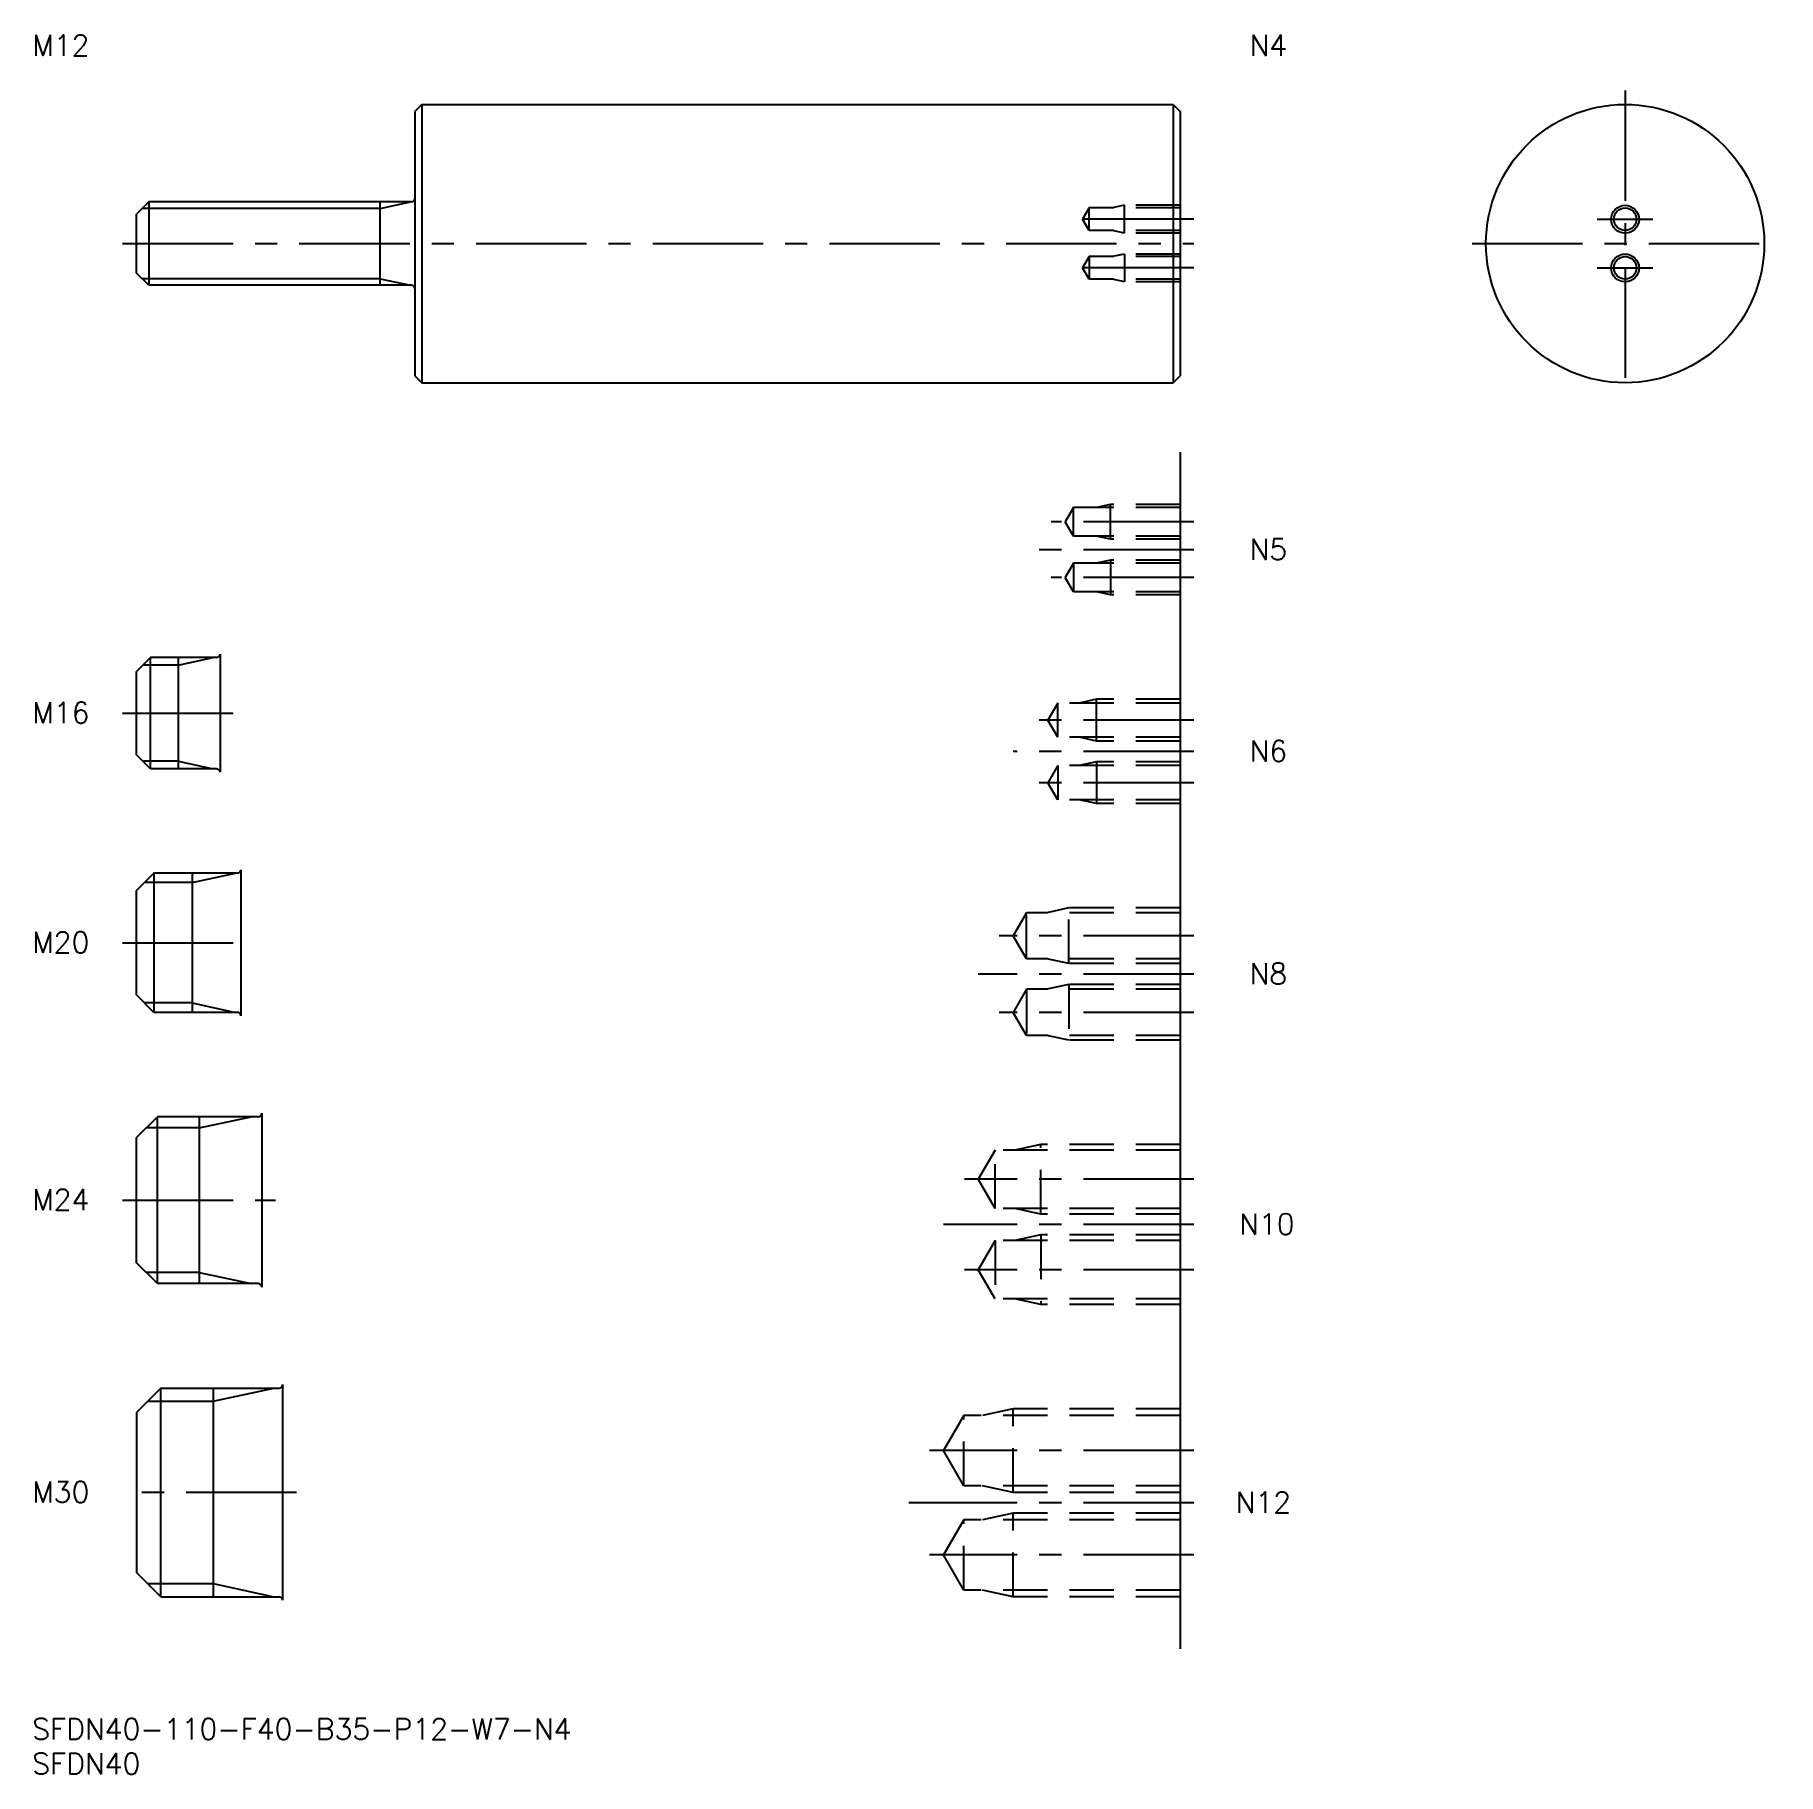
# Model space of a CAD drawing. Extents: x 0 to 251, y -8 to 242.
import ezdxf

# ---------------------------------------------------------------- set-up
doc = ezdxf.new("R2010")
doc.units = 0
doc.header["$LTSCALE"] = 0.5
doc.linetypes.add('CENTER', pattern=[50.8, 31.75, -6.35, 6.35, -6.35])
doc.linetypes.add('DASHED', pattern=[19.05, 12.7, -6.35])
for name, color, linetype in [('MSM_CENTER', 1, 'CENTER'), ('MSM_CONTINUOUS', 7, 'CONTINUOUS'), ('MSM_DASHED', 4, 'DASHED'), ('MSM_NARROW', 5, 'CONTINUOUS'), ('MSM_PART_NUMBER', 7, 'CONTINUOUS')]:
    doc.layers.add(name, color=color, linetype=linetype)
doc.styles.get("Standard").update_dxf_attribs({"font": 'txt.shx', "height": 1, "bigfont": 'bigfont.shx'})

# ---------------------------------------------------------------- blocks, each defined once
blk = doc.blocks.new('*U12')
at = {"layer": 'MSM_PART_NUMBER'}
blk.add_text('SFDN40-110-F40-B35-P12-W7-N4', height=3, dxfattribs=at).set_placement((0, -3))
blk = doc.blocks.new('*U13')
at = {"layer": 'MSM_PART_NUMBER'}
blk.add_text('SFDN40', height=3, dxfattribs=at).set_placement((0, -8))
blk = doc.blocks.new('*U14')
at = {"layer": 'MSM_PART_NUMBER'}
blk.add_text('M30', height=3, dxfattribs=at).set_placement((0, 31.06))
blk = doc.blocks.new('*U15')
at = {"layer": 'MSM_PART_NUMBER'}
blk.add_text('M24', height=3, dxfattribs=at).set_placement((0, 73.06))
blk = doc.blocks.new('*U16')
at = {"layer": 'MSM_PART_NUMBER'}
blk.add_text('M20', height=3, dxfattribs=at).set_placement((0, 110.06))
blk = doc.blocks.new('*U17')
at = {"layer": 'MSM_PART_NUMBER'}
blk.add_text('M16', height=3, dxfattribs=at).set_placement((0, 143.06))
blk = doc.blocks.new('*U18')
at = {"layer": 'MSM_PART_NUMBER'}
blk.add_text('M12', height=3, dxfattribs=at).set_placement((0, 239))
blk = doc.blocks.new('*U19')
at = {"layer": 'MSM_PART_NUMBER'}
blk.add_text('N4', height=3, dxfattribs=at).set_placement((175, 239))
blk = doc.blocks.new('*U20')
at = {"layer": 'MSM_PART_NUMBER'}
blk.add_text('N12', height=3, dxfattribs=at).set_placement((173, 29.56))
blk = doc.blocks.new('*U21')
at = {"layer": 'MSM_PART_NUMBER'}
blk.add_text('N10', height=3, dxfattribs=at).set_placement((173.5, 69.56))
blk = doc.blocks.new('*U22')
at = {"layer": 'MSM_PART_NUMBER'}
blk.add_text('N8', height=3, dxfattribs=at).set_placement((175, 105.56))
blk = doc.blocks.new('*U23')
at = {"layer": 'MSM_PART_NUMBER'}
blk.add_text('N6', height=3, dxfattribs=at).set_placement((175, 137.56))
blk = doc.blocks.new('*U24')
at = {"layer": 'MSM_PART_NUMBER'}
blk.add_text('N5', height=3, dxfattribs=at).set_placement((175, 166.56))

msp = doc.modelspace()

# ---------------------------------------------------------------- linework, layer by layer
at = {"layer": 'MSM_CENTER'}
for p, q in [((228.98, 234), (228.98, 190)), ((167, 215.5), (149, 215.5)), ((224.98, 215.5), (232.98, 215.5)), ((13, 212), (167, 212)), ((206.98, 212), (250.98, 212)), ((167, 208.5), (149, 208.5)), ((224.98, 208.5), (232.98, 208.5)), ((167, 172), (146.5, 172)), ((167, 168), (143.5, 168)), ((167, 164), (146.5, 164)), ((13, 144.5), (29, 144.5)), ((167, 143.5), (144, 143.5)), ((167, 139), (141, 139)), ((167, 134.5), (144, 134.5)), ((13, 111.5), (32, 111.5)), ((167, 112.5), (139, 112.5)), ((167, 107), (136, 107)), ((167, 101.5), (139, 101.5)), ((167, 77.5), (134, 77.5)), ((13, 74.5), (35, 74.5)), ((167, 71), (131, 71)), ((167, 64.5), (134, 64.5)), ((167, 38.5), (129, 38.5)), ((38, 32.5), (13, 32.5)), ((167, 31), (126, 31)), ((167, 23.5), (129, 23.5))]:
    msp.add_line(p, q, dxfattribs=at)
at = {"layer": 'MSM_CONTINUOUS'}
for p, q in [((56, 232), (55, 231)), ((55, 231), (55, 193)), ((56, 232), (164, 232)), ((56, 232), (56, 192)), ((164, 232), (164, 192)), ((164, 232), (165, 231)), ((165, 231), (165, 193)), ((16.75, 218), (15, 216.25)), ((15, 207.75), (15, 216.25)), ((54.5, 218), (16.75, 218)), ((16.75, 218), (16.75, 206)), ((50, 206), (50, 218)), ((16.75, 206), (15, 207.75)), ((54.5, 206), (16.75, 206)), ((55, 193), (56, 192)), ((165, 193), (164, 192)), ((56, 192), (164, 192)), ((165, 182), (165, 10)), ((27, 153), (27, 136)), ((17, 152.5), (15, 150.5)), ((15, 138.5), (15, 150.5)), ((26.5, 152.5), (17, 152.5)), ((17, 136.5), (17, 152.5)), ((21, 152.5), (21, 136.5)), ((17, 136.5), (15, 138.5)), ((26.5, 136.5), (17, 136.5)), ((17.5, 121.5), (15, 119)), ((29.5, 121.5), (17.5, 121.5)), ((17.5, 121.5), (17.5, 101.5)), ((23, 121.5), (23, 101.5)), ((30, 122), (30, 101)), ((15, 104), (15, 119)), ((17.5, 101.5), (15, 104)), ((29.5, 101.5), (17.5, 101.5)), ((18, 86.5), (15, 83.5)), ((32.5, 86.5), (18, 86.5)), ((18, 62.5), (18, 86.5)), ((24, 86.5), (24, 62.5)), ((33, 87), (33, 62)), ((15, 65.5), (15, 83.5)), ((18, 62.5), (15, 65.5)), ((32.5, 62.5), (18, 62.5)), ((36, 48), (36, 17)), ((18.5, 47.5), (15, 44)), ((18.5, 47.5), (35.5, 47.5)), ((18.5, 17.5), (18.5, 47.5)), ((26, 47.5), (26, 17.5)), ((15, 44), (15, 21)), ((18.5, 17.5), (15, 21)), ((18.5, 17.5), (35.5, 17.5))]:
    msp.add_line(p, q, dxfattribs=at)
for centre, radius in [((228.98, 212), 20), ((228.98, 215.5), 1.62), ((228.98, 208.5), 1.62)]:
    msp.add_circle(centre, radius, dxfattribs=at)
for centre, start, end in [((54.5, 218.5), 270, 0), ((54.5, 205.5), 0, 90), ((26.5, 153), 270, 0), ((26.5, 136), 0, 90), ((29.5, 122), 270, 0), ((29.5, 101), 0, 90), ((32.5, 87), 270, 0), ((32.5, 62), 0, 90), ((35.5, 48), 270, 0), ((35.5, 17), 0, 90)]:
    msp.add_arc(centre, 0.5, start, end, dxfattribs=at)
at = {"layer": 'MSM_DASHED'}
for p, q in [((151.94, 217.12), (151, 215.5)), ((165, 217.12), (151.94, 217.12)), ((151.94, 213.88), (151.94, 217.12)), ((157, 217.5), (155.25, 217.12)), ((165, 217.5), (157, 217.5)), ((157, 213.5), (157, 217.5)), ((151.94, 213.88), (151, 215.5)), ((165, 213.88), (151.94, 213.88)), ((157, 213.5), (155.25, 213.88)), ((165, 213.5), (157, 213.5)), ((157, 210.5), (155.25, 210.12)), ((165, 210.5), (157, 210.5)), ((157, 210.5), (157, 206.5)), ((151.94, 210.12), (151, 208.5)), ((151.94, 206.88), (151, 208.5)), ((165, 210.12), (151.94, 210.12)), ((151.94, 210.12), (151.94, 206.88)), ((165, 206.88), (151.94, 206.88)), ((157, 206.5), (155.25, 206.88)), ((165, 206.5), (157, 206.5)), ((149.69, 174.07), (148.5, 172)), ((165, 174.07), (149.69, 174.07)), ((149.69, 169.93), (149.69, 174.07)), ((155, 174.5), (153, 174.07)), ((165, 174.5), (155, 174.5)), ((155, 169.5), (155, 174.5)), ((149.69, 169.93), (148.5, 172)), ((165, 169.93), (149.69, 169.93)), ((155, 169.5), (153, 169.93)), ((165, 169.5), (155, 169.5)), ((149.69, 166.07), (148.5, 164)), ((165, 166.07), (149.69, 166.07)), ((149.69, 166.07), (149.69, 161.93)), ((155, 166.5), (153, 166.07)), ((165, 166.5), (155, 166.5)), ((155, 166.5), (155, 161.5)), ((149.69, 161.93), (148.5, 164)), ((165, 161.93), (149.69, 161.93)), ((155, 161.5), (153, 161.93)), ((165, 161.5), (155, 161.5)), ((147.42, 145.96), (146, 143.5)), ((165, 145.96), (147.42, 145.96)), ((147.42, 141.04), (147.42, 145.96)), ((153, 146.5), (150.5, 145.96)), ((165, 146.5), (153, 146.5)), ((153, 140.5), (153, 146.5)), ((147.42, 141.04), (146, 143.5)), ((165, 141.04), (147.42, 141.04)), ((153, 140.5), (150.5, 141.04)), ((165, 140.5), (153, 140.5)), ((147.42, 136.96), (146, 134.5)), ((165, 136.96), (147.42, 136.96)), ((147.42, 136.96), (147.42, 132.04)), ((153, 137.5), (150.5, 136.96)), ((165, 137.5), (153, 137.5)), ((153, 137.5), (153, 131.5)), ((147.42, 132.04), (146, 134.5)), ((165, 132.04), (147.42, 132.04)), ((153, 131.5), (150.5, 132.04)), ((165, 131.5), (153, 131.5)), ((142.92, 115.82), (141, 112.5)), ((142.92, 109.18), (142.92, 115.82)), ((165, 115.82), (142.92, 115.82)), ((149, 116.5), (145.87, 115.82)), ((149, 108.5), (149, 116.5)), ((165, 116.5), (149, 116.5)), ((142.92, 109.18), (141, 112.5)), ((165, 109.18), (142.92, 109.18)), ((149, 108.5), (145.87, 109.18)), ((165, 108.5), (149, 108.5)), ((149, 105.5), (145.87, 104.82)), ((149, 105.5), (149, 97.5)), ((165, 105.5), (149, 105.5)), ((142.92, 104.82), (141, 101.5)), ((142.92, 104.82), (142.92, 98.18)), ((165, 104.82), (142.92, 104.82)), ((142.92, 98.18), (141, 101.5)), ((165, 98.18), (142.92, 98.18)), ((149, 97.5), (145.87, 98.18)), ((165, 97.5), (149, 97.5)), ((138.42, 81.69), (136, 77.5)), ((138.42, 73.31), (138.42, 81.69)), ((165, 81.69), (138.42, 81.69)), ((145, 82.5), (141.25, 81.69)), ((145, 72.5), (145, 82.5)), ((165, 82.5), (145, 82.5)), ((138.42, 73.31), (136, 77.5)), ((165, 73.31), (138.42, 73.31)), ((145, 72.5), (141.25, 73.31)), ((165, 72.5), (145, 72.5)), ((138.42, 68.69), (136, 64.5)), ((138.42, 68.69), (138.42, 60.31)), ((165, 68.69), (138.42, 68.69)), ((145, 69.5), (141.25, 68.69)), ((145, 69.5), (145, 59.5)), ((165, 69.5), (145, 69.5)), ((138.42, 60.31), (136, 64.5)), ((165, 60.31), (138.42, 60.31)), ((145, 59.5), (141.25, 60.31)), ((165, 59.5), (145, 59.5)), ((133.92, 43.55), (131, 38.5)), ((133.92, 33.45), (133.92, 43.55)), ((165, 43.55), (133.92, 43.55)), ((141, 44.5), (136.62, 43.55)), ((141, 32.5), (141, 44.5)), ((165, 44.5), (141, 44.5)), ((133.92, 33.45), (131, 38.5)), ((165, 33.45), (133.92, 33.45)), ((141, 32.5), (136.62, 33.45)), ((165, 32.5), (141, 32.5)), ((133.92, 28.55), (131, 23.5)), ((133.92, 18.45), (133.92, 28.55)), ((165, 28.55), (133.92, 28.55)), ((141, 29.5), (136.62, 28.55)), ((141, 17.5), (141, 29.5)), ((165, 29.5), (141, 29.5)), ((133.92, 18.45), (131, 23.5)), ((165, 18.45), (133.92, 18.45)), ((141, 17.5), (136.62, 18.45)), ((165, 17.5), (141, 17.5))]:
    msp.add_line(p, q, dxfattribs=at)
at = {"layer": 'MSM_NARROW'}
for p, q in [((50, 217.05), (15.8, 217.05)), ((50, 217.05), (54.37, 218)), ((50, 206.95), (15.8, 206.95)), ((50, 206.95), (54.37, 206)), ((21, 151.42), (15.92, 151.42)), ((21, 151.42), (26, 152.5)), ((21, 137.58), (15.92, 137.58)), ((21, 137.58), (26, 136.5)), ((23, 120.15), (29.25, 121.5)), ((23, 120.15), (16.15, 120.15)), ((23, 102.85), (16.15, 102.85)), ((23, 102.85), (29.25, 101.5)), ((24, 84.88), (31.5, 86.5)), ((24, 84.88), (16.38, 84.88)), ((24, 64.12), (16.38, 64.12)), ((24, 64.12), (31.5, 62.5)), ((16.61, 45.61), (26, 45.61)), ((26, 45.61), (34.75, 47.5)), ((16.61, 19.39), (26, 19.39)), ((26, 19.39), (34.75, 17.5))]:
    msp.add_line(p, q, dxfattribs=at)
for centre in [(228.98, 215.5), (228.98, 208.5)]:
    msp.add_circle(centre, 2, dxfattribs=at)

# ---------------------------------------------------------------- block references
at = {"layer": 'MSM_CONTINUOUS'}
for name in ['*U18', '*U19', '*U24', '*U17', '*U23', '*U16', '*U22', '*U15', '*U21', '*U14', '*U20', '*U12', '*U13']:
    msp.add_blockref(name, (0, 0), dxfattribs=at)

doc.saveas('drawing.dxf')
